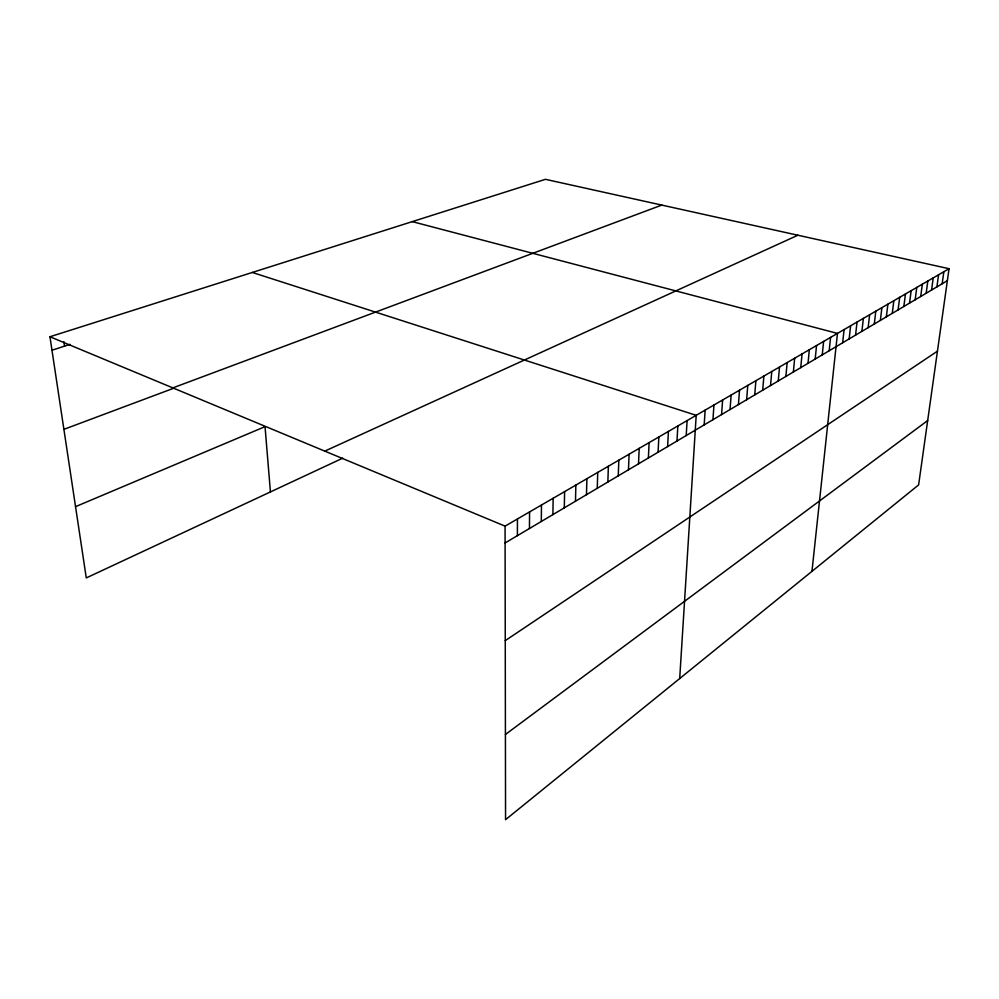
<?xml version="1.0" encoding="UTF-8"?>
<svg xmlns="http://www.w3.org/2000/svg" width="999" height="999" viewBox="0 0 999 999"><rect width="100%" height="100%" fill="white"/><g stroke="black" fill="none" stroke-linecap="round" stroke-linejoin="round"><path stroke-width="1.5" d="M517.395 535.664L517.445 518.968M529.458 528.508L529.57 511.925M541.296 521.49L541.47 505.032M552.909 514.61L553.146 498.251M564.298 507.854L564.61 491.608M575.486 501.211L575.861 485.089M586.475 494.705L586.9 478.696M597.252 488.311L597.739 472.402M607.854 482.03L608.379 466.233M618.256 475.861L618.831 460.177M628.471 469.792L629.108 454.22M638.511 463.836L639.198 448.364M648.376 457.992L649.113 442.619M658.079 452.235L658.853 436.975M667.619 446.578L668.431 431.418M676.985 441.021L677.846 425.961M686.201 435.564L687.1 420.591M679.695 678.533L696.203 415.322L252.297 272.452M704.183 424.9L705.144 410.127M712.949 419.692L713.948 405.02M721.578 414.585L722.614 400M730.069 409.553L731.131 395.055M738.423 404.595L739.522 390.197M746.64 399.725L747.776 385.414M754.732 394.917L755.893 380.706M762.699 390.197L763.885 376.074M770.541 385.539L771.765 371.503M778.271 380.969L779.507 367.008M785.876 376.448L787.15 362.587M793.368 372.015L794.667 358.229M800.748 367.632L802.06 353.933M808.016 363.324L809.352 349.712M815.184 359.078L816.545 345.542M822.239 354.895L823.626 341.433M829.195 350.761L830.594 337.387M811.962 571.341L837.474 333.404L412.262 221.628M842.644 342.782L844.093 329.57M849.15 338.936L850.611 325.786M855.569 335.127L857.042 322.053M861.887 331.368L863.386 318.381M868.131 327.672L869.642 314.747M874.287 324.026L875.811 311.176M880.356 320.417L881.905 307.642M886.35 316.87L887.911 304.158M892.269 313.361L893.843 300.724M898.101 309.902L899.687 297.327M903.858 306.481L905.456 293.981M909.552 303.109L911.163 290.684M915.159 299.787L916.782 287.425M920.703 296.503L922.327 284.203M926.173 293.256L927.809 281.031M931.567 290.047L933.228 277.884M936.9 286.888L938.561 274.787M942.169 283.766L943.843 271.728M949.05 268.706L918.618 484.902L505.556 819.679L505.069 526.136L949.05 268.706L545.442 179.321L49.95 336.75L86.276 577.922L342.757 458.154M505.407 734.502L927.684 420.542M505.257 640.634L937.437 351.173M505.094 542.957L947.364 280.682M324.8 451.123L797.864 235.227M75.537 506.655L265.035 426.648L270.429 491.933M172.839 387.887L661.788 205.095M63.899 429.345L174.163 388.074M51.985 350.237L70.055 344.343M49.95 336.75L505.069 526.136M63.899 341.67L64.548 346.141"/></g></svg>
